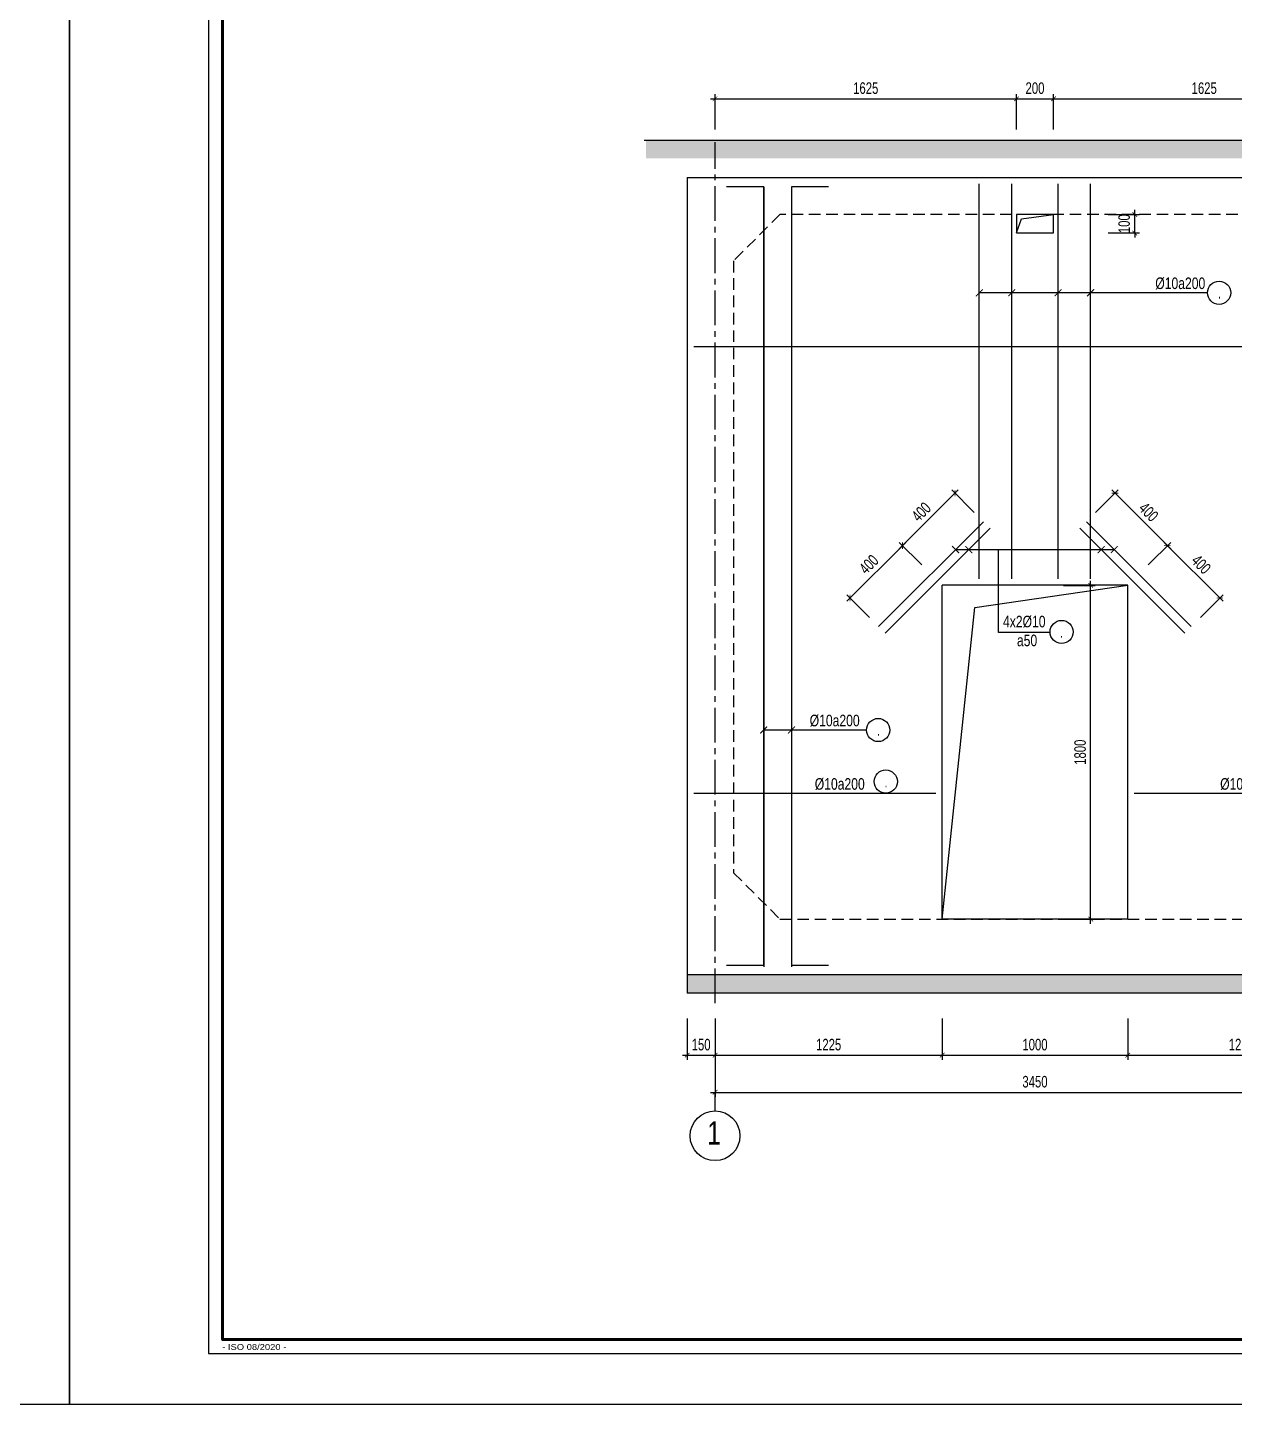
# Model space of a CAD drawing. Header units: millimetres. Extents: x -743195 to -406795, y -426565 to -367165.
# Drawn here: x -491801 to -465771, y -426565 to -396865 of the extents above; entities that cross this region are included whole.
import ezdxf
from ezdxf.enums import TextEntityAlignment as Align

# ---------------------------------------------------------------- set-up
doc = ezdxf.new("R2010")
doc.units = ezdxf.units.MM
doc.header["$LTSCALE"] = 1000
doc.header["$MEASUREMENT"] = 0
doc.linetypes.add('CENTER2', pattern=[1.125, 0.75, -0.125, 0.125, -0.125])
doc.linetypes.add('HIDDEN', pattern=[0.375, 0.25, -0.125])
for name, color, linetype in [('004HIDDEN', 252, 'HIDDEN'), ('8', 8, 'Continuous'), ('CDC -TEXT KHUNG', 7, 'Continuous'), ('CDC-KHUNGTEN', 7, 'Continuous'), ('CDC.01.AXIS', 160, 'CENTER2'), ('CDC.02.DIM', 1, 'Continuous'), ('CDC.03.BORDER', 3, 'Continuous'), ('CDC.05.STEEL', 4, 'Continuous'), ('CDC.06.TEXT', 2, 'Continuous'), ('CDC.10.HATCH', 251, 'Continuous'), ('CDC.14.STEELNUM', 3, 'Continuous'), ('DIM', 1, 'Continuous'), ('KCS_CHI', 1, 'Continuous')]:
    doc.layers.add(name, color=color, linetype=linetype)
doc.styles.add('ARIAL', font='arial.ttf', dxfattribs={"width": 0.7})
doc.styles.add('KCS_SMTEXT', font='arial.ttf', dxfattribs={"width": 0.7})
doc.styles.add('KT CDC', font='arial.ttf', dxfattribs={"width": 0.85, "height": 200})
doc.dimstyles.new('1.25', dxfattribs={"dimscale": 100, "dimtxt": 2.5, "dimasz": 1, "dimexe": 1, "dimexo": 0, "dimgap": 1, "dimtad": 1, "dimdec": 0, "dimlfac": 0.25, "dimdsep": 46, "dimtxsty": 'ARIAL', "dimblk": 'ARCHTICK', "dimcen": 1, "dimdle": 1, "dimclrd": 1, "dimclre": 1, "dimclrt": 2, "dimadec": 0, "dimazin": 0, "dimtfac": 0.00072, "dimtdec": 0, "dimtix": 1, "dimtmove": 2, "dimatfit": 3, "dimldrblk": 'ARCHTICK', "dimfxl": 1, "dimtolj": 1, "dimarcsym": 0})

# ---------------------------------------------------------------- blocks, each defined once
blk = doc.blocks.new('_ArchTick')
at = {"color": 0, "linetype": 'ByBlock', "const_width": 0.15}
blk.add_lwpolyline([(-0.5, -0.5), (0.5, 0.5)], dxfattribs=at)
blk = doc.blocks.new('*D213')
at = {"layer": 'CDC.02.DIM', "color": 1, "lineweight": -2, "transparency": 16777216}
for p, q in [((-477573, -418243), (-477573, -419132)), ((-476973, -418243), (-476973, -419132)), ((-477673, -419032), (-476873, -419032))]:
    blk.add_line(p, q, dxfattribs=at)
at = {"layer": 'Defpoints', "color": 0, "transparency": 16777216}
for p in [(-477573, -418243), (-476973, -418243), (-476973, -419032)]:
    blk.add_point(p, dxfattribs=at)
at = {"layer": 'CDC.02.DIM', "color": 1, "lineweight": -2, "transparency": 16777216, "xscale": 100, "yscale": 100, "zscale": 100, "rotation": 180}
blk.add_blockref('_ArchTick', (-477573, -419032), dxfattribs=at)
at = {"layer": 'CDC.02.DIM', "color": 1, "lineweight": -2, "transparency": 16777216, "xscale": 100, "yscale": 100, "zscale": 100}
blk.add_blockref('_ArchTick', (-476973, -419032), dxfattribs=at)
at = {"layer": 'CDC.02.DIM', "color": 2, "transparency": 16777216, "insert": (-477273, -418805), "char_height": 250, "attachment_point": 5, "style": 'ARIAL'}
blk.add_mtext('\\A1;150', dxfattribs=at)
blk = doc.blocks.new('*D214')
at = {"layer": 'CDC.02.DIM', "color": 1, "lineweight": -2, "transparency": 16777216}
for p, q in [((-476973, -418243), (-476973, -419132)), ((-472073, -418243), (-472073, -419132)), ((-477073, -419032), (-471973, -419032))]:
    blk.add_line(p, q, dxfattribs=at)
at = {"layer": 'Defpoints', "color": 0, "transparency": 16777216}
for p in [(-476973, -418243), (-472073, -418243), (-472073, -419032)]:
    blk.add_point(p, dxfattribs=at)
at = {"layer": 'CDC.02.DIM', "color": 1, "lineweight": -2, "transparency": 16777216, "xscale": 100, "yscale": 100, "zscale": 100, "rotation": 180}
blk.add_blockref('_ArchTick', (-476973, -419032), dxfattribs=at)
at = {"layer": 'CDC.02.DIM', "color": 1, "lineweight": -2, "transparency": 16777216, "xscale": 100, "yscale": 100, "zscale": 100}
blk.add_blockref('_ArchTick', (-472073, -419032), dxfattribs=at)
at = {"layer": 'CDC.02.DIM', "color": 2, "transparency": 16777216, "insert": (-474523, -418805), "char_height": 250, "attachment_point": 5, "style": 'ARIAL'}
blk.add_mtext('\\A1;1225', dxfattribs=at)
blk = doc.blocks.new('*D215')
at = {"layer": 'CDC.02.DIM', "color": 1, "lineweight": -2, "transparency": 16777216}
for p, q in [((-476973, -418243), (-476973, -419933)), ((-463173, -418243), (-463173, -419933)), ((-477073, -419833), (-463073, -419833))]:
    blk.add_line(p, q, dxfattribs=at)
at = {"layer": 'Defpoints', "color": 0, "transparency": 16777216}
for p in [(-476973, -418243), (-463173, -418243), (-463173, -419833)]:
    blk.add_point(p, dxfattribs=at)
at = {"layer": 'CDC.02.DIM', "color": 1, "lineweight": -2, "transparency": 16777216, "xscale": 100, "yscale": 100, "zscale": 100, "rotation": 180}
blk.add_blockref('_ArchTick', (-476973, -419833), dxfattribs=at)
at = {"layer": 'CDC.02.DIM', "color": 1, "lineweight": -2, "transparency": 16777216, "xscale": 100, "yscale": 100, "zscale": 100}
blk.add_blockref('_ArchTick', (-463173, -419833), dxfattribs=at)
at = {"layer": 'CDC.02.DIM', "color": 2, "transparency": 16777216, "insert": (-470073, -419605), "char_height": 250, "attachment_point": 5, "style": 'ARIAL'}
blk.add_mtext('\\A1;3450', dxfattribs=at)
blk = doc.blocks.new('*D222')
at = {"layer": 'CDC.02.DIM', "color": 1, "lineweight": -2, "transparency": 16777216}
for p, q in [((-473000, -408111), (-471728, -406838)), ((-471381, -407327), (-471869, -406838)), ((-472512, -408458), (-473000, -407970))]:
    blk.add_line(p, q, dxfattribs=at)
at = {"layer": 'Defpoints', "color": 0, "transparency": 16777216}
for p in [(-471798, -406909), (-471381, -407327), (-472512, -408458)]:
    blk.add_point(p, dxfattribs=at)
at = {"layer": 'CDC.02.DIM', "color": 1, "lineweight": -2, "transparency": 16777216, "xscale": 100, "yscale": 100, "zscale": 100}
for p, rotation in [((-471798, -406909), 45.00000000000148), ((-472930, -408040), 225.0000000000015)]:
    blk.add_blockref('_ArchTick', p, dxfattribs=dict(at, rotation=rotation))
at = {"layer": 'CDC.02.DIM', "color": 2, "transparency": 16777216, "insert": (-472525, -407314), "char_height": 250, "attachment_point": 5, "rotation": 45, "style": 'ARIAL'}
blk.add_mtext('\\A1;400', dxfattribs=at)
blk = doc.blocks.new('*D223')
at = {"layer": 'CDC.02.DIM', "color": 1, "lineweight": -2, "transparency": 16777216}
for p, q in [((-474132, -409242), (-472859, -407970)), ((-472512, -408458), (-473000, -407970)), ((-473643, -409589), (-474132, -409101))]:
    blk.add_line(p, q, dxfattribs=at)
at = {"layer": 'Defpoints', "color": 0, "transparency": 16777216}
for p in [(-472930, -408040), (-472512, -408458), (-473643, -409589)]:
    blk.add_point(p, dxfattribs=at)
at = {"layer": 'CDC.02.DIM', "color": 1, "lineweight": -2, "transparency": 16777216, "xscale": 100, "yscale": 100, "zscale": 100}
for p, rotation in [((-472930, -408040), 44.99999999999853), ((-474061, -409172), 224.9999999999985)]:
    blk.add_blockref('_ArchTick', p, dxfattribs=dict(at, rotation=rotation))
at = {"layer": 'CDC.02.DIM', "color": 2, "transparency": 16777216, "insert": (-473656, -408445), "char_height": 250, "attachment_point": 5, "rotation": 45, "style": 'ARIAL'}
blk.add_mtext('\\A1;400', dxfattribs=at)
blk = doc.blocks.new('*D224')
at = {"layer": 'CDC.02.DIM', "color": 1, "lineweight": -2, "transparency": 16777216}
for p, q in [((-469456, -408897), (-468772, -408897)), ((-468872, -416197), (-468872, -408797)), ((-469456, -416097), (-468772, -416097))]:
    blk.add_line(p, q, dxfattribs=at)
at = {"layer": 'Defpoints', "color": 0, "transparency": 16777216}
for p in [(-469456, -408897), (-468872, -408897), (-469456, -416097)]:
    blk.add_point(p, dxfattribs=at)
at = {"layer": 'CDC.02.DIM', "color": 1, "lineweight": -2, "transparency": 16777216, "xscale": 100, "yscale": 100, "zscale": 100}
for p, rotation in [((-468872, -408897), 90), ((-468872, -416097), 270)]:
    blk.add_blockref('_ArchTick', p, dxfattribs=dict(at, rotation=rotation))
at = {"layer": 'CDC.02.DIM', "color": 2, "transparency": 16777216, "insert": (-469099, -412497), "char_height": 250, "attachment_point": 5, "rotation": 90, "style": 'ARIAL'}
blk.add_mtext('\\A1;1800', dxfattribs=at)
blk = doc.blocks.new('*D225')
at = {"layer": 'CDC.02.DIM', "color": 1, "lineweight": -2, "transparency": 16777216}
for p, q in [((-472073, -418243), (-472073, -419132)), ((-468073, -418243), (-468073, -419132)), ((-472173, -419032), (-467973, -419032))]:
    blk.add_line(p, q, dxfattribs=at)
at = {"layer": 'Defpoints', "color": 0, "transparency": 16777216}
for p in [(-472073, -418243), (-468073, -418243), (-468073, -419032)]:
    blk.add_point(p, dxfattribs=at)
at = {"layer": 'CDC.02.DIM', "color": 1, "lineweight": -2, "transparency": 16777216, "xscale": 100, "yscale": 100, "zscale": 100, "rotation": 180}
blk.add_blockref('_ArchTick', (-472073, -419032), dxfattribs=at)
at = {"layer": 'CDC.02.DIM', "color": 1, "lineweight": -2, "transparency": 16777216, "xscale": 100, "yscale": 100, "zscale": 100}
blk.add_blockref('_ArchTick', (-468073, -419032), dxfattribs=at)
at = {"layer": 'CDC.02.DIM', "color": 2, "transparency": 16777216, "insert": (-470073, -418805), "char_height": 250, "attachment_point": 5, "style": 'ARIAL'}
blk.add_mtext('\\A1;1000', dxfattribs=at)
blk = doc.blocks.new('*D226')
at = {"layer": 'CDC.02.DIM', "color": 1, "lineweight": -2, "transparency": 16777216}
for p, q in [((-468073, -418243), (-468073, -419132)), ((-463173, -418243), (-463173, -419132)), ((-468173, -419032), (-463073, -419032))]:
    blk.add_line(p, q, dxfattribs=at)
at = {"layer": 'Defpoints', "color": 0, "transparency": 16777216}
for p in [(-468073, -418243), (-463173, -418243), (-463173, -419032)]:
    blk.add_point(p, dxfattribs=at)
at = {"layer": 'CDC.02.DIM', "color": 1, "lineweight": -2, "transparency": 16777216, "xscale": 100, "yscale": 100, "zscale": 100, "rotation": 180}
blk.add_blockref('_ArchTick', (-468073, -419032), dxfattribs=at)
at = {"layer": 'CDC.02.DIM', "color": 1, "lineweight": -2, "transparency": 16777216, "xscale": 100, "yscale": 100, "zscale": 100}
blk.add_blockref('_ArchTick', (-463173, -419032), dxfattribs=at)
at = {"layer": 'CDC.02.DIM', "color": 2, "transparency": 16777216, "insert": (-465623, -418805), "char_height": 250, "attachment_point": 5, "style": 'ARIAL'}
blk.add_mtext('\\A1;1225', dxfattribs=at)
blk = doc.blocks.new('*D236')
at = {"layer": 'CDC.02.DIM', "color": 1, "lineweight": -2, "transparency": 16777216}
for p, q in [((-468766, -407327), (-468278, -406838)), ((-467146, -408111), (-468419, -406838)), ((-467635, -408458), (-467146, -407970))]:
    blk.add_line(p, q, dxfattribs=at)
at = {"layer": 'Defpoints', "color": 0, "transparency": 16777216}
for p in [(-468348, -406909), (-468766, -407327), (-467635, -408458)]:
    blk.add_point(p, dxfattribs=at)
at = {"layer": 'CDC.02.DIM', "color": 1, "lineweight": -2, "transparency": 16777216, "xscale": 100, "yscale": 100, "zscale": 100}
for p, rotation in [((-468348, -406909), 134.9999999999985), ((-467217, -408040), 314.9999999999985)]:
    blk.add_blockref('_ArchTick', p, dxfattribs=dict(at, rotation=rotation))
at = {"layer": 'CDC.02.DIM', "color": 2, "transparency": 16777216, "insert": (-467622, -407314), "char_height": 250, "attachment_point": 5, "rotation": 315, "style": 'ARIAL'}
blk.add_mtext('\\A1;400', dxfattribs=at)
blk = doc.blocks.new('*D237')
at = {"layer": 'CDC.02.DIM', "color": 1, "lineweight": -2, "transparency": 16777216}
for p, q in [((-467635, -408458), (-467146, -407970)), ((-466015, -409242), (-467288, -407970)), ((-466503, -409589), (-466015, -409101))]:
    blk.add_line(p, q, dxfattribs=at)
at = {"layer": 'Defpoints', "color": 0, "transparency": 16777216}
for p in [(-467217, -408040), (-467635, -408458), (-466503, -409589)]:
    blk.add_point(p, dxfattribs=at)
at = {"layer": 'CDC.02.DIM', "color": 1, "lineweight": -2, "transparency": 16777216, "xscale": 100, "yscale": 100, "zscale": 100}
for p, rotation in [((-467217, -408040), 135.0000000000015), ((-466086, -409172), 315.0000000000015)]:
    blk.add_blockref('_ArchTick', p, dxfattribs=dict(at, rotation=rotation))
at = {"layer": 'CDC.02.DIM', "color": 2, "transparency": 16777216, "insert": (-466490, -408445), "char_height": 250, "attachment_point": 5, "rotation": 315, "style": 'ARIAL'}
blk.add_mtext('\\A1;400', dxfattribs=at)
blk = doc.blocks.new('*D242')
at = {"layer": 'CDC.02.DIM', "color": 1, "lineweight": -2, "transparency": 16777216}
for p, q in [((-470573, -398402), (-469573, -398402)), ((-470473, -399066), (-470473, -398302)), ((-469673, -399066), (-469673, -398302))]:
    blk.add_line(p, q, dxfattribs=at)
at = {"layer": 'Defpoints', "color": 0, "transparency": 16777216}
for p in [(-469673, -398402), (-470473, -399066), (-469673, -399066)]:
    blk.add_point(p, dxfattribs=at)
at = {"layer": 'CDC.02.DIM', "color": 1, "lineweight": -2, "transparency": 16777216, "xscale": 100, "yscale": 100, "zscale": 100, "rotation": 180}
blk.add_blockref('_ArchTick', (-470473, -398402), dxfattribs=at)
at = {"layer": 'CDC.02.DIM', "color": 1, "lineweight": -2, "transparency": 16777216, "xscale": 100, "yscale": 100, "zscale": 100}
blk.add_blockref('_ArchTick', (-469673, -398402), dxfattribs=at)
at = {"layer": 'CDC.02.DIM', "color": 2, "transparency": 16777216, "insert": (-470073, -398174), "char_height": 250, "attachment_point": 5, "style": 'ARIAL'}
blk.add_mtext('\\A1;200', dxfattribs=at)
blk = doc.blocks.new('*D243')
at = {"layer": 'CDC.02.DIM', "color": 1, "lineweight": -2, "transparency": 16777216}
for p, q in [((-468491, -400897), (-467822, -400897)), ((-467922, -400897), (-467922, -400797)), ((-467922, -401297), (-467922, -400897)), ((-468491, -401297), (-467822, -401297)), ((-467922, -401297), (-467922, -401397))]:
    blk.add_line(p, q, dxfattribs=at)
at = {"layer": 'Defpoints', "color": 0, "transparency": 16777216}
for p in [(-468491, -400897), (-467922, -400897), (-468491, -401297)]:
    blk.add_point(p, dxfattribs=at)
at = {"layer": 'CDC.02.DIM', "color": 1, "lineweight": -2, "transparency": 16777216, "xscale": 100, "yscale": 100, "zscale": 100}
for p, rotation in [((-467922, -400897), 270), ((-467922, -401297), 90)]:
    blk.add_blockref('_ArchTick', p, dxfattribs=dict(at, rotation=rotation))
at = {"layer": 'CDC.02.DIM', "color": 2, "transparency": 16777216, "insert": (-468149, -401097), "char_height": 250, "attachment_point": 5, "rotation": 90, "style": 'ARIAL'}
blk.add_mtext('\\A1;100', dxfattribs=at)
blk = doc.blocks.new('*D246')
at = {"layer": 'CDC.02.DIM', "color": 1, "lineweight": -2, "transparency": 16777216}
for p, q in [((-477073, -398402), (-470373, -398402)), ((-476973, -399066), (-476973, -398302)), ((-470473, -399066), (-470473, -398302))]:
    blk.add_line(p, q, dxfattribs=at)
at = {"layer": 'Defpoints', "color": 0, "transparency": 16777216}
for p in [(-470473, -398402), (-476973, -399066), (-470473, -399066)]:
    blk.add_point(p, dxfattribs=at)
at = {"layer": 'CDC.02.DIM', "color": 1, "lineweight": -2, "transparency": 16777216, "xscale": 100, "yscale": 100, "zscale": 100, "rotation": 180}
blk.add_blockref('_ArchTick', (-476973, -398402), dxfattribs=at)
at = {"layer": 'CDC.02.DIM', "color": 1, "lineweight": -2, "transparency": 16777216, "xscale": 100, "yscale": 100, "zscale": 100}
blk.add_blockref('_ArchTick', (-470473, -398402), dxfattribs=at)
at = {"layer": 'CDC.02.DIM', "color": 2, "transparency": 16777216, "insert": (-473723, -398174), "char_height": 250, "attachment_point": 5, "style": 'ARIAL'}
blk.add_mtext('\\A1;1625', dxfattribs=at)
blk = doc.blocks.new('*D247')
at = {"layer": 'CDC.02.DIM', "color": 1, "lineweight": -2, "transparency": 16777216}
for p, q in [((-469773, -398402), (-463073, -398402)), ((-469673, -399066), (-469673, -398302)), ((-463173, -399066), (-463173, -398302))]:
    blk.add_line(p, q, dxfattribs=at)
at = {"layer": 'Defpoints', "color": 0, "transparency": 16777216}
for p in [(-463173, -398402), (-469673, -399066), (-463173, -399066)]:
    blk.add_point(p, dxfattribs=at)
at = {"layer": 'CDC.02.DIM', "color": 1, "lineweight": -2, "transparency": 16777216, "xscale": 100, "yscale": 100, "zscale": 100, "rotation": 180}
blk.add_blockref('_ArchTick', (-469673, -398402), dxfattribs=at)
at = {"layer": 'CDC.02.DIM', "color": 1, "lineweight": -2, "transparency": 16777216, "xscale": 100, "yscale": 100, "zscale": 100}
blk.add_blockref('_ArchTick', (-463173, -398402), dxfattribs=at)
at = {"layer": 'CDC.02.DIM', "color": 2, "transparency": 16777216, "insert": (-466423, -398174), "char_height": 250, "attachment_point": 5, "style": 'ARIAL'}
blk.add_mtext('\\A1;1625', dxfattribs=at)
blk = doc.blocks.new('KHUNG DOC A1')
at = {"layer": 'CDC -TEXT KHUNG', "color": 6, "style": 'KT CDC', "width": 1.15}
blk.add_text('- ISO 08/2020 -', height=1.2569, dxfattribs=at).set_placement((-797.06, 0.77))
blk = doc.blocks.new('KHUNG A1')
at = {"layer": 'CDC-KHUNGTEN', "color": 8}
blk.add_lwpolyline([(10368.18, 709.17), (10447.22, 709.17), (10447.22, 1281.17), (9647.22, 1281.17), (9647.22, 709.17), (10368.18, 709.17)], dxfattribs=at)
at = {"layer": 'CDC-KHUNGTEN', "color": 255, "lineweight": 60}
blk.add_lwpolyline([(10366.22, 712.17), (10366.22, 1278.17), (9650.22, 1278.17), (9650.22, 712.17), (10366.22, 712.17)], close=True, dxfattribs=at)
at = {"layer": 'Defpoints', "color": 1, "ltscale": 0.2}
blk.add_lwpolyline([(9617.22, 698.17), (9617.22, 1292.17), (10458.22, 1292.17), (10458.22, 698.17), (9617.22, 698.17)], close=True, dxfattribs=at)
at = {"layer": 'CDC-KHUNGTEN'}
blk.add_blockref('KHUNG DOC A1', (10447.22, 709.17), dxfattribs=at)

msp = doc.modelspace()

# ---------------------------------------------------------------- hatches: boundary and pattern name
at = {"layer": '8'}
h = msp.add_hatch(dxfattribs=at)
h.set_pattern_fill('AR-HBONE', color=256, scale=32, angle=49.95578)
h.set_pattern_definition([(94.95578, (-872878.64, -392673.22), (-138.579015, 116.46397), [384, -128]), (184.95578, (-872889.7, -392545.7), (-138.579015, 116.46397), [384, -128])])
h.paths.add_polyline_path([(-448085.8, -399689.3), (-448085.8, -399296.7), (-478461.4, -399296.7), (-478461.4, -399689.3)])
at = {"layer": 'CDC.10.HATCH'}
h = msp.add_hatch(dxfattribs=at)
h.set_pattern_fill('AR-CONC', color=256, scale=50, style=0)
h.set_pattern_definition([(50, (-439193.08, -206012.48), (358.6301, -31.37607), [37.5, -412.5]), (355, (-439193.08, -206012.48), (-69.37567, 376.09607), [30, -330]), (100.4514, (-439163.2, -206015.1), (289.2547, 344.71977), [31.8701, -350.57106]), (46.1842, (-439193.1, -205912.48), (533.6205, -82.7595), [56.25, -618.75]), (96.6356, (-439148.6, -205919.37), (467.3314, 487.0589), [47.8051, -525.8565]), (351.1842, (-439193.1, -205912.5), (467.331, 487.0593), [45, -495]), (21, (-439143.08, -205937.48), (298.45353, -201.30945), [37.5, -412.5]), (326, (-439143.08, -205937.48), (121.65767, 362.575), [30, -330]), (71.4514, (-439118.2, -205954.25), (420.1113, 161.26525), [31.8701, -350.57106]), (37.5, (-439193.08, -206012.48), (6.07993, 166.44693), [0, -326, 0, -335, 0, -331.25]), (7.5, (-439193.08, -206012.48), (131.53477, 197.20586), [0, -191, 0, -318.5, 0, -126.25]), (327.5, (-439304.58, -206012.48), (266.91122, -11.27744), [0, -125, 0, -390, 0, -517.5]), (317.5, (-439354.58, -206012.48), (291.59308, 50.0525), [0, -162.5, 0, -259, 0, -367.5])])
h.paths.add_polyline_path([(-449573.3, -417296.7), (-463173.3, -417296.7), (-463173.3, -417696.7), (-449573.3, -417696.7)])
h.paths.add_polyline_path([(-463173.3, -417296.7), (-476773.3, -417296.7), (-476773.3, -417696.7), (-463173.3, -417696.7)])
h.paths.add_polyline_path([(-477573.3, -417296.7), (-477573.3, -417696.7), (-476773.3, -417696.7), (-476773.3, -417296.7)])
h.paths.add_polyline_path([(-449373.3, -417696.7), (-449373.3, -417296.7), (-449573.3, -417296.7), (-449573.3, -417696.7)])

# ---------------------------------------------------------------- linework, layer by layer
at = {"layer": '004HIDDEN', "elevation": 0}
msp.add_lwpolyline([(-476573.3, -415096.7), (-475573.3, -416096.7), (-464573.3, -416096.7), (-463573.3, -415096.7), (-463573.3, -401896.7), (-464573.3, -400896.7), (-475573.3, -400896.7), (-476573.3, -401896.7)], close=True, dxfattribs=at)
at = {"layer": 'CDC.01.AXIS'}
msp.add_line((-476973.3, -417911.1), (-476973.3, -399338.3), dxfattribs=at)
at = {"layer": 'CDC.03.BORDER'}
msp.add_line((-478503, -399296.7), (-447885.8, -399296.7), dxfattribs=at)
at = {"layer": 'CDC.03.BORDER', "ltscale": 5}
for p, q in [((-477573.3, -400096.7), (-477573.3, -417696.7)), ((-477573.3, -400096.7), (-448773.3, -400096.7)), ((-472073.3, -416096.7), (-472073.3, -408896.7)), ((-468073.3, -408896.7), (-472073.3, -408896.7)), ((-468073.3, -416096.7), (-468073.3, -408896.7)), ((-468073.3, -416096.7), (-472073.3, -416096.7)), ((-447173.3, -417296.7), (-477573.3, -417296.7))]:
    msp.add_line(p, q, dxfattribs=at)
at = {"layer": 'CDC.03.BORDER', "elevation": 0}
msp.add_lwpolyline([(-470473.3, -401296.7), (-469673.3, -401296.7), (-469673.3, -400896.7), (-470473.3, -400896.7)], close=True, dxfattribs=at)
at = {"layer": 'CDC.05.STEEL', "ltscale": 5}
for p, q in [((-475924.3, -400304.7), (-475924.3, -417124.5)), ((-475324.3, -400304.7), (-475324.3, -417124.5)), ((-471273.3, -408756.7), (-471273.3, -400236.7)), ((-470573.3, -408756.7), (-470573.3, -400236.7)), ((-469573.3, -408756.7), (-469573.3, -400236.7)), ((-468873.3, -408756.7), (-468873.3, -400236.7)), ((-477433.3, -403745), (-448913.3, -403745)), ((-471182.3, -407524.9), (-473445.1, -409787.7)), ((-471040.9, -407666.3), (-473303.7, -409929.1)), ((-469105.7, -407666.3), (-466842.9, -409929.1)), ((-468964.2, -407524.9), (-466701.5, -409787.7)), ((-477433.3, -413379.7), (-472213.3, -413379.7)), ((-467933.3, -413379.7), (-458413.3, -413379.7))]:
    msp.add_line(p, q, dxfattribs=at)
at = {"layer": 'CDC.05.STEEL', "ltscale": 5, "elevation": 0}
for points in [[(-476724.3, -417087.3), (-475924.3, -417087.3), (-475924.3, -400304.7), (-476724.3, -400304.7)], [(-474524.3, -400304.7), (-475324.3, -400304.7), (-475324.3, -417087.3), (-474524.3, -417087.3)]]:
    msp.add_lwpolyline(points, dxfattribs=at)
at = {"layer": 'CDC.14.STEELNUM', "color": 1}
for centre in [(-466101.6, -402586.5), (-469498.6, -409902.5), (-473454.7, -412017.7), (-473291.5, -413129.7)]:
    msp.add_circle(centre, 250, dxfattribs=at)
at = {"layer": 'DIM'}
msp.add_line((-476973.3, -420232.6), (-476973.3, -419832.6), dxfattribs=at)
at = {"layer": 'KCS_CHI'}
for p, q in [((-470366.8, -400989.3), (-469673.3, -400896.7)), ((-470473.3, -401296.7), (-470366.8, -400989.3)), ((-466351.6, -402586.5), (-471273.3, -402586.5)), ((-471372.3, -409373.5), (-468073.3, -408896.7)), ((-472073.3, -416096.7), (-471372.3, -409373.5)), ((-473704.7, -412017.7), (-475924.3, -412017.7)), ((-447173.3, -417696.7), (-477573.3, -417696.7))]:
    msp.add_line(p, q, dxfattribs=at)
at = {"layer": 'KCS_CHI', "color": 1}
msp.add_line((-471783.6, -408126.2), (-468363, -408126.2), dxfattribs=at)
at = {"layer": 'KCS_CHI', "color": 1, "elevation": 0}
msp.add_lwpolyline([(-469748.3, -409914.3), (-470859.3, -409914.3), (-470859.3, -408126.2)], dxfattribs=at)
at = {"layer": 'KCS_CHI'}
msp.add_circle((-476973.3, -420769.5), 536.9, dxfattribs=at)

# ---------------------------------------------------------------- block references
at = {"xscale": 100, "yscale": 100, "zscale": 100}
for p in [(-1536717.3, -496382.7), (-1452617.3, -496382.7)]:
    msp.add_blockref('KHUNG A1', p, dxfattribs=at)
at = {"layer": 'KCS_CHI', "yscale": 150, "zscale": 100}
for p, xscale, rotation in [((-471272.6, -402585.8), -150, 270), ((-470572.6, -402586.5), -150, 270), ((-469573.3, -402586.5), -150, 270), ((-468873.3, -402586.5), -150, 270), ((-471783.6, -408126.2), 150, 90), ((-471500.7, -408126.2), 150, 90), ((-468645.9, -408126.2), -150, 270), ((-468363, -408126.2), -150, 270), ((-475924.3, -412017.7), -150, 270), ((-475324.3, -412017.7), -150, 270)]:
    msp.add_blockref('_ArchTick', p, dxfattribs=dict(at, xscale=xscale, rotation=rotation))

# ---------------------------------------------------------------- texts
at = {"layer": 'CDC.06.TEXT', "style": 'KCS_SMTEXT', "width": 0.75}
for s, p in [('%%C10a200', (-467478.4, -402506.5)), ('4x2%%C10', (-470762.7, -409803.3)), ('a50', (-470462.1, -410210)), ('%%C10a200', (-474931.5, -411937.7)), ('%%C10a200', (-474822.4, -413305.5)), ('%%C10a200', (-466079, -413305.5))]:
    msp.add_text(s, height=250, dxfattribs=at).set_placement(p)
at = {"layer": 'CDC.06.TEXT', "color": 6, "style": 'KCS_SMTEXT', "width": 0.75}
msp.add_text('1', height=500, dxfattribs=at).set_placement((-477140.7, -420960.9))
at = {"layer": 'CDC.14.STEELNUM', "style": 'KCS_SMTEXT', "width": 0.6}
for p in [(-466095.8, -402586.3), (-469500.1, -409902.5), (-473448.9, -412017.5), (-473285.7, -413129.5)]:
    msp.add_text('.', height=250, dxfattribs=at).set_placement(p, align=Align.MIDDLE_CENTER)

# ---------------------------------------------------------------- dimensions: what is measured, and where the dimension line sits
at = {"layer": 'CDC.02.DIM'}
for base, p1, p2, picture, middle in [((-470473.3, -398401.8), (-476973.3, -399065.7), (-470473.3, -399065.7), '*D246', (-473723.3, -398174.2)), ((-469673.3, -398401.8), (-470473.3, -399065.7), (-469673.3, -399065.7), '*D242', (-470073.3, -398174.2)), ((-463173.3, -398401.8), (-469673.3, -399065.7), (-463173.3, -399065.7), '*D247', (-466423.3, -398174.2)), ((-476973.3, -419032.3), (-477573.3, -418242.6), (-476973.3, -418242.6), '*D213', (-477273.3, -418804.6)), ((-472073.3, -419032.3), (-476973.3, -418242.6), (-472073.3, -418242.6), '*D214', (-474523.3, -418804.6)), ((-463173.3, -419832.6), (-476973.3, -418242.6), (-463173.3, -418242.6), '*D215', (-470073.3, -419604.9)), ((-468073.3, -419032.3), (-472073.3, -418242.6), (-468073.3, -418242.6), '*D225', (-470073.3, -418804.6)), ((-463173.3, -419032.3), (-468073.3, -418242.6), (-463173.3, -418242.6), '*D226', (-465623.3, -418804.6))]:
    dim = msp.add_linear_dim(base=base, p1=p1, p2=p2, dimstyle='1.25', dxfattribs=at)
    dim.commit()
    dim.dimension.update_dxf_attribs({"geometry": picture, "text_midpoint": middle})
for base, p1, p2, picture, middle in [((-467921.7, -400896.7), (-468491.2, -401296.7), (-468491.2, -400896.7), '*D243', (-468149.3, -401096.7)), ((-468871.5, -408896.7), (-469455.9, -416096.7), (-469455.9, -408896.7), '*D224', (-469099.2, -412496.7))]:
    dim = msp.add_linear_dim(base=base, p1=p1, p2=p2, angle=90, dimstyle='1.25', dxfattribs=at)
    dim.commit()
    dim.dimension.update_dxf_attribs({"geometry": picture, "text_midpoint": middle})
for p1, p2, distance, picture, middle in [((-472512, -408458), (-471380.6, -407326.6), 590.7, '*D222', (-472525, -407313.7)), ((-467634.6, -408458), (-468766, -407326.6), -590.7, '*D236', (-467621.6, -407313.7)), ((-473643.4, -409589.4), (-472512, -408458), 590.7, '*D223', (-473656.3, -408445)), ((-466503.2, -409589.4), (-467634.6, -408458), -590.7, '*D237', (-466490.2, -408445))]:
    dim = msp.add_aligned_dim(p1=p1, p2=p2, distance=distance, dimstyle='1.25', dxfattribs=at)
    dim.commit()
    dim.dimension.update_dxf_attribs({"geometry": picture, "text_midpoint": middle})

doc.saveas('drawing.dxf')
